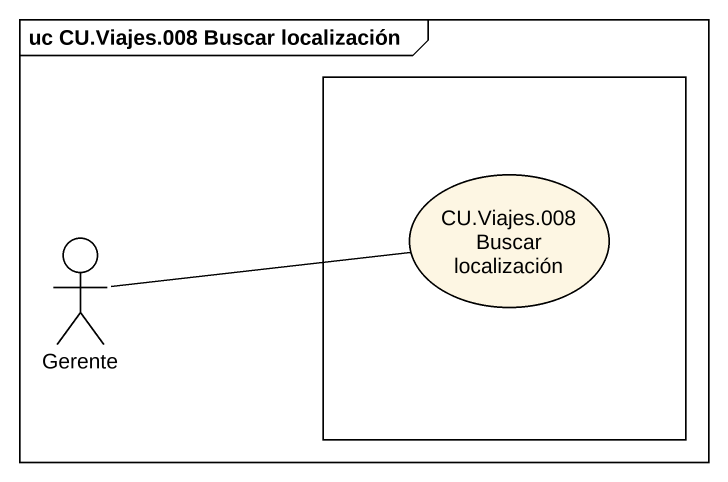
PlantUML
@startuml
mainframe uc CU.Viajes.008 Buscar localización
rectangle " " as rectangle1 {
  usecase "CU.Viajes.008 Buscar localización" as CU_Viajes_008_Buscar
}
actor Gerente
Gerente -right- CU_Viajes_008_Buscar
@enduml
